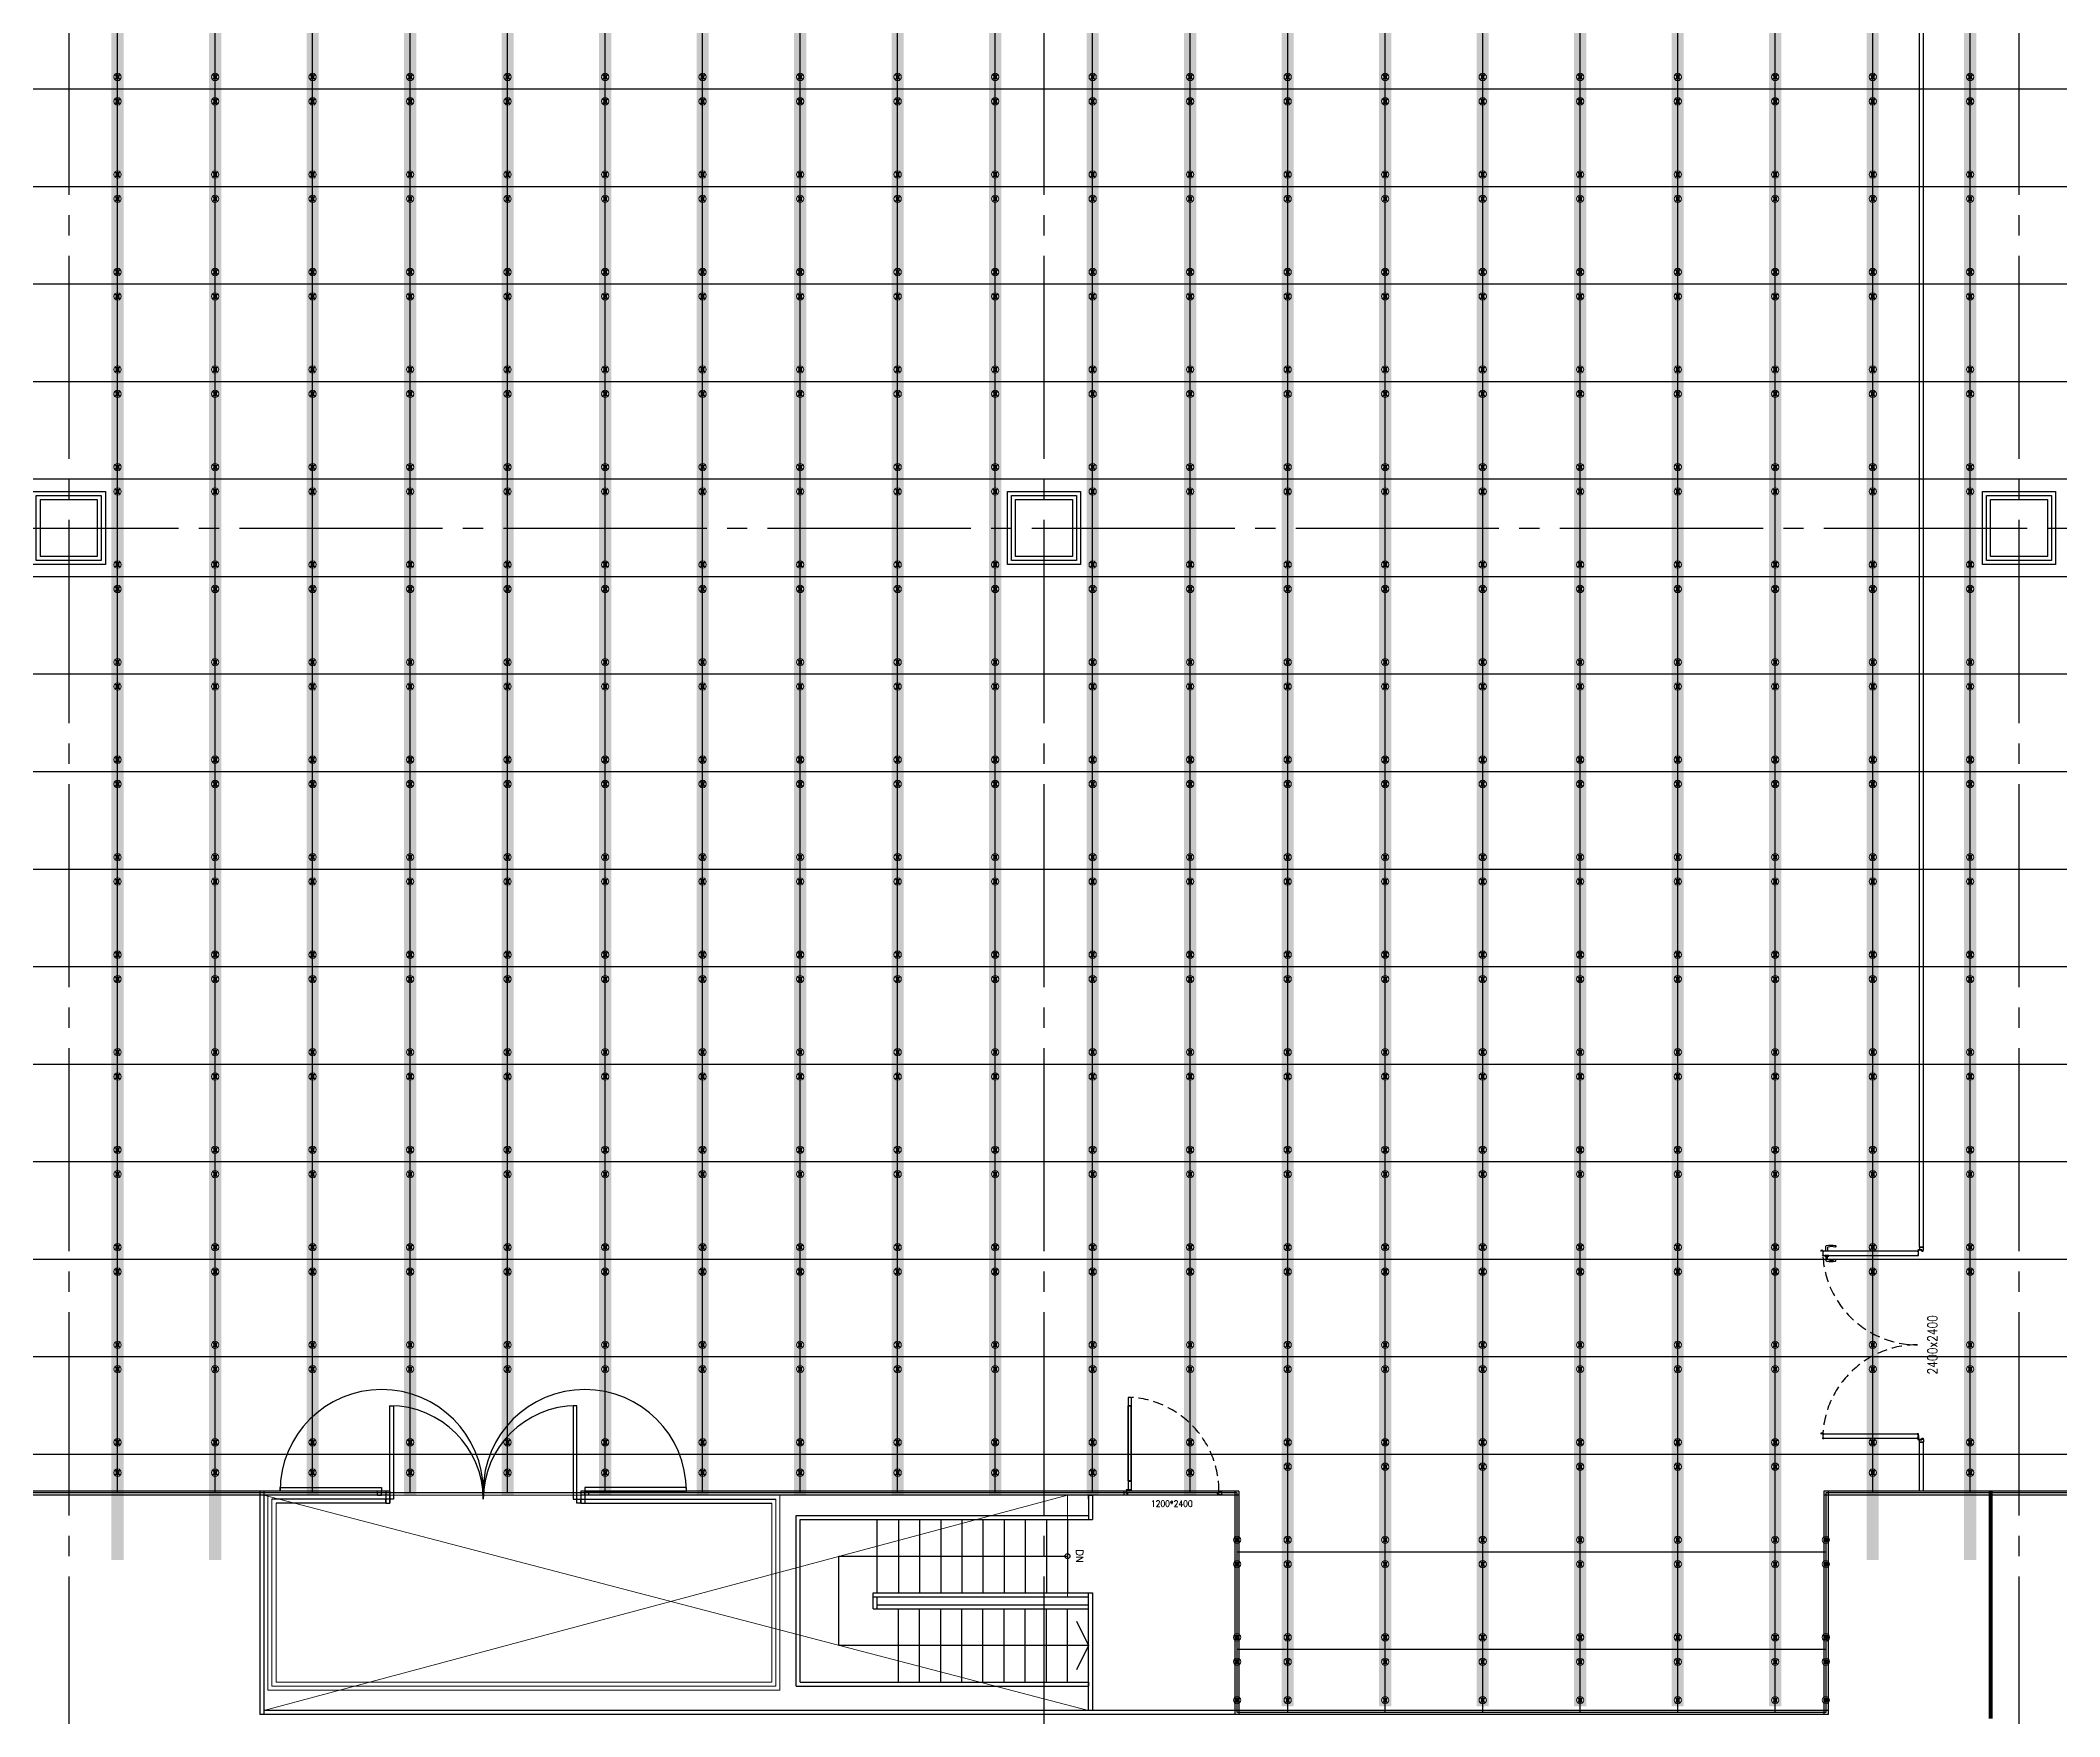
# Model space of a CAD drawing. Header units: millimetres. Extents: x -960 to 41501, y -1010 to 11880.
# Drawn here: x 12685 to 15170, y 37 to 2100 of the extents above; entities that cross this region are included whole.
import ezdxf
from ezdxf.enums import TextEntityAlignment as Align

# ---------------------------------------------------------------- set-up
doc = ezdxf.new("R2010")
doc.units = ezdxf.units.MM
doc.header["$LTSCALE"] = 100
for name, pattern in [('188K-SM-03-F10-ARCH-PA-Y2257103$0$AP5A-SM-03-F20-ARCH-PA-Y2230801+Y2230803$0$ALL-PA-TXT-Y2221201$0$DASHED', [19.05, 12.7, -6.35]), ('188K-SM-03-F10-ARCH-PA-Y2257103$0$DASHED', [19.05, 12.7, -6.35]), ('X-S-FAB-L10$0$COL-CEN-LIN', [3.25, 2.5, -0.25, 0.25, -0.25])]:
    doc.linetypes.add(name, pattern=pattern)
for name, color, linetype in [('0-XREF', 7, 'Continuous'), ('188K-SM-03-F10-ARCH-CEIL-Y2257103$0$K-CEIL-4.2', 6, 'Continuous'), ('188K-SM-03-F10-ARCH-CEIL-Y2257103$0$K-CEIL-4.2-AREA', 6, 'Continuous'), ('188K-SM-03-F10-ARCH-CEIL-Y2257103$0$K-鋼構', 111, 'Continuous'), ('188K-SM-03-F10-ARCH-PA-Y2257103$0$K-Divider-7.5', 53, 'Continuous'), ('188K-SM-03-F10-ARCH-PA-Y2257103$0$K-Door', 53, 'Continuous'), ('188K-SM-03-F10-ARCH-PA-Y2257103$0$K-P1S-4.2-單抗', 53, 'Continuous'), ('188K-SM-03-F10-ARCH-PA-Y2257103$0$K-P2D-4.2-雙抗', 53, 'Continuous'), ('X-S-FAB-L10$0$0-arr', 8, 'Continuous'), ('X-S-FAB-L10$0$0-DIM-TXT', 8, 'Continuous'), ('X-S-FAB-L10$0$12', 8, 'Continuous'), ('X-S-FAB-L10$0$BLOCK', 8, 'Continuous'), ('X-S-FAB-L10$0$CCL', 8, 'X-S-FAB-L10$0$COL-CEN-LIN'), ('X-S-FAB-L10$0$COL', 8, 'Continuous'), ('X-S-FAB-L10$0$COL-S', 8, 'Continuous'), ('X-S-FAB-L10$0$Door', 8, 'Continuous'), ('X-S-FAB-L10$0$DW_Frame', 8, 'Continuous'), ('X-S-FAB-L10$0$ELEV', 8, 'Continuous'), ('X-S-FAB-L10$0$HR', 8, 'Continuous'), ('X-S-FAB-L10$0$OPEN', 8, 'Continuous'), ('X-S-FAB-L10$0$ST', 8, 'Continuous'), ('X-S-FAB-L10$0$TXT', 8, 'Continuous')]:
    doc.layers.add(name, color=color, linetype=linetype)
doc.layers.add('188K-SM-03-F10-ARCH-CEIL-Y2257103$0$K-吊點-標準', color=6, linetype='Continuous', lineweight=9)
doc.styles.add('188K-SM-03-F10-ARCH-PA-Y2257103$0$14P7-XFDP10$0$AA-TXT', font='simplex.shx', dxfattribs={"width": 0.8, "bigfont": 'chineset.shx'})
doc.styles.add('188K-SM-03-F10-ARCH-PA-Y2257103$0$AP5A-SM-03-F20-ARCH-PA-Y2230801+Y2230803$0$ALL-PA-TXT-Y2221201$0$Standard', font='txt.shx', dxfattribs={"bigfont": 'chineset.shx'})
doc.styles.add('X-S-FAB-L10$0$CHINA', font='simplex.shx', dxfattribs={"width": 0.75, "bigfont": 'chineset.shx'})
doc.styles.add('X-S-FAB-L10$0$Standard', font='', dxfattribs={"width": 0.8})
doc.styles.add('X-S-FAB-L10$0$TG_NOTE_TEXT', font='simplex.shx', dxfattribs={"width": 0.75, "bigfont": 'chineset.shx'})
doc.styles.get('X-S-FAB-L10$0$Standard').set_extended_font_data('Microsoft JhengHei')

# ---------------------------------------------------------------- blocks, each defined once
blk = doc.blocks.new('X-S-FAB-L10$0$FAB2-L05')
at = {"layer": 'X-S-FAB-L10$0$CCL'}
for p, q in [((-13440, 11005), (-13440, 0)), ((-12240, 11005), (-12240, 0)), ((-11040, 11005), (-11040, 0)), ((-26880, 2220), (1210, 2220))]:
    blk.add_line(p, q, dxfattribs=at)
at = {"layer": 'X-S-FAB-L10$0$COL-S'}
for points in [[(-13475, 2255), (-13405, 2255), (-13405, 2185), (-13475, 2185)], [(-12275, 2255), (-12205, 2255), (-12205, 2185), (-12275, 2185)], [(-11075, 2255), (-11005, 2255), (-11005, 2185), (-11075, 2185)]]:
    blk.add_lwpolyline(points, close=True, dxfattribs=at)
blk = doc.blocks.new('*U223')
at = {"color": 0}
for p, q in [((-5, -5), (-5, 0)), ((235, -5), (235, 0))]:
    blk.add_line(p, q, dxfattribs=at)
for points in [[(0, 0), (0, 115), (4.375, 115), (4.375, 0)], [(230, 0), (230, 115), (225.625, 115), (225.625, 0)]]:
    blk.add_lwpolyline(points, close=True, dxfattribs=at)
for centre, start, end in [((0, 0), 0, 90), ((230, 0), 90, 180)]:
    blk.add_arc(centre, 115, start, end, dxfattribs=at)
at = {"layer": 'X-S-FAB-L10$0$DW_Frame'}
for points in [[(-5, -5), (0, -5), (0, 0), (-5, 0)], [(235, -5), (230, -5), (230, 0), (235, 0)]]:
    blk.add_lwpolyline(points, dxfattribs=at)
at = {"color": 0, "style": 'X-S-FAB-L10$0$TG_NOTE_TEXT', "width": 0.5, "flags": 1}
blk.add_attdef('WH', text='', height=20, dxfattribs=at).set_placement((235, 5), align=Align.BOTTOM_LEFT)
at = {"color": 0, "style": 'X-S-FAB-L10$0$Standard', "width": 0.5}
for tag, p in [('NO', (-5, 5)), ('TYPE', (24.375, 5))]:
    blk.add_attdef(tag, text='', height=10, dxfattribs=at).set_placement(p, align=Align.BOTTOM_RIGHT)
blk.add_attdef('DESC', text='', height=10, dxfattribs=at).set_placement((24.375, 10), align=Align.BOTTOM_LEFT)
blk = doc.blocks.new('X-S-FAB-L10')
for p, q in [((13100, 310, 0), (13100, 315, 0)), ((13360, 310, 0), (13360, 315, 0))]:
    blk.add_line(p, q)
at = {"elevation": 0}
for points in [[(13105, 315), (12980, 315), (12980, 319.4), (13105, 319.4)], [(13355, 315), (13480, 315), (13480, 319.4), (13355, 319.4)]]:
    blk.add_lwpolyline(points, close=True, dxfattribs=at)
for centre in [(13105, 315, 0), (13355, 315, 0)]:
    blk.add_arc(centre, 125, 0, 180)
at = {"layer": 'X-S-FAB-L10$0$0-arr'}
for p, q in [((13960, 155), (13975, 125)), ((13975, 125), (13960, 95))]:
    blk.add_line(p, q, dxfattribs=at)
blk.add_circle((13949, 235), 3, dxfattribs=at)
at = {"layer": 'X-S-FAB-L10$0$12'}
for p, q in [((13667.5, 125), (13667.5, 235)), ((13667.5, 235), (13949, 235)), ((13975, 125), (13667.5, 125))]:
    blk.add_line(p, q, dxfattribs=at)
at = {"layer": 'X-S-FAB-L10$0$COL'}
blk.add_line((13975, 125), (13667.5, 125), dxfattribs=at)
at = {"layer": 'X-S-FAB-L10$0$COL-S'}
for p, q in [((12685, 1535), (12755, 1535)), ((12685, 1465), (12685, 1535)), ((12755, 1535), (12755, 1465)), ((13885, 1535), (13955, 1535)), ((13885, 1465), (13885, 1535)), ((13955, 1535), (13955, 1465)), ((15085, 1535), (15155, 1535)), ((15085, 1465), (15085, 1535)), ((15155, 1535), (15155, 1465)), ((12755, 1465), (12685, 1465)), ((13955, 1465), (13885, 1465)), ((15155, 1465), (15085, 1465))]:
    blk.add_line(p, q, dxfattribs=at)
at = {"layer": 'X-S-FAB-L10$0$Door'}
blk.add_line((13110, 300), (13110, 305), dxfattribs=at)
at = {"layer": 'X-S-FAB-L10$0$DW_Frame', "elevation": 0}
for points in [[(13100, 310), (13105, 310), (13105, 315), (13100, 315)], [(13360, 310), (13355, 310), (13355, 315), (13360, 315)]]:
    blk.add_lwpolyline(points, dxfattribs=at)
at = {"layer": 'X-S-FAB-L10$0$ELEV', "lineweight": 0}
for p, q in [((12970, 75), (12970, 305)), ((12975, 300), (12975, 80)), ((13585, 80), (13585, 300)), ((13590, 305), (13590, 75)), ((13590, 75), (12970, 75)), ((12975, 80), (13585, 80))]:
    blk.add_line(p, q, dxfattribs=at)
at = {"layer": 'X-S-FAB-L10$0$ELEV'}
for p, q in [((13110, 305), (12970, 305)), ((13110, 300), (12975, 300)), ((13350, 305), (13590, 305)), ((13350, 300), (13350, 305)), ((13350, 300), (13585, 300))]:
    blk.add_line(p, q, dxfattribs=at)
at = {"layer": 'X-S-FAB-L10$0$ELEV', "lineweight": 0}
blk.add_lwpolyline([(13595, 310), (13595, 70), (12965, 70), (12965, 310)], close=True, dxfattribs=at)
at = {"layer": 'X-S-FAB-L10$0$HR'}
for p, q in [((13975, 310, 0), (13975, 280, 0)), ((13975, 305, 0), (13975, 310, 0)), ((13975, 310, 0), (13980, 310, 0)), ((13980, 310, 0), (13980, 280, 0)), ((13615, 285), (13975, 285, 0)), ((13615, 75), (13615, 285)), ((13620, 280), (13980, 280, 0)), ((13620, 80), (13620, 280)), ((13710, 190), (13975, 190, 0)), ((13710, 170), (13710, 190)), ((13710, 185), (13975, 185, 0)), ((13715, 170), (13715, 185)), ((13715, 175), (13975, 175)), ((13975, 185, 0), (13975, 190, 0)), ((13975, 45), (13975, 190)), ((13975, 190), (13980, 190)), ((13975, 170), (13975, 175)), ((13980, 190), (13980, 45)), ((13710, 170), (13975, 170)), ((13615, 75), (13975, 75)), ((13620, 80), (13975, 80)), ((13975, 80), (13975, 75)), ((13980, 45), (13975, 45))]:
    blk.add_line(p, q, dxfattribs=at)
at = {"layer": 'X-S-FAB-L10$0$OPEN', "lineweight": 0}
for p, q in [((12960, 310, 0), (13949, 310, 0)), ((12960, 45, 0), (12960, 310, 0)), ((13949, 310, 0), (12960, 45, 0)), ((12960, 310, 0), (13975, 45, 0)), ((13949, 310, 0), (13949, 185, 0)), ((13949, 185, 0), (13975, 185, 0)), ((13975, 185, 0), (13975, 45, 0)), ((13975, 45, 0), (12960, 45, 0))]:
    blk.add_line(p, q, dxfattribs=at)
at = {"layer": 'X-S-FAB-L10$0$OPEN'}
blk.add_line((13975, 45, 0), (13975, 185, 0), dxfattribs=at)
at = {"layer": 'X-S-FAB-L10$0$ST'}
for p, q in [((13715, 190), (13715, 280)), ((13741, 280), (13741, 190)), ((13767, 280), (13767, 190)), ((13793, 280), (13793, 190)), ((13819, 280), (13819, 190)), ((13845, 280), (13845, 190)), ((13871, 280), (13871, 190)), ((13897, 280), (13897, 190)), ((13923, 280), (13923, 190)), ((13949, 280), (13949, 190)), ((13741, 80), (13741, 170)), ((13767, 80), (13767, 170)), ((13793, 80), (13793, 170)), ((13819, 80), (13819, 170)), ((13845, 80), (13845, 170)), ((13871, 80), (13871, 170)), ((13897, 80), (13897, 170)), ((13923, 80), (13923, 170)), ((13949, 80), (13949, 170)), ((13975, 80), (13975, 170))]:
    blk.add_line(p, q, dxfattribs=at)
at = {"layer": 'X-S-FAB-L10$0$BLOCK'}
blk.add_blockref('X-S-FAB-L10$0$FAB2-L05', (26160, -720), dxfattribs=at)
at = {"layer": 'X-S-FAB-L10$0$Door'}
blk.add_blockref('*U223', (13115, 305), dxfattribs=at)
at = {"style": 'X-S-FAB-L10$0$TG_NOTE_TEXT', "width": 0.5, "flags": 1}
for p in [(7463.3, 9020), (18268.3, 8649), (11197.8, 4800.2), (16485.8, 4800.2), (25420.3, 2635), (13360, 320, 0), (7463.3, -33.3)]:
    blk.add_attdef('WH', text='', height=20, dxfattribs=at).set_placement(p, align=Align.BOTTOM_LEFT)
at = {"width": 0.5}
for style, p in [('X-S-FAB-L10$0$TG_NOTE_TEXT', (7585, 9020)), ('X-S-FAB-L10$0$TG_NOTE_TEXT', (18390, 8649)), ('X-S-FAB-L10$0$TG_NOTE_TEXT', (11117.5, 4813.5)), ('X-S-FAB-L10$0$TG_NOTE_TEXT', (16607.5, 4813.5)), ('X-S-FAB-L10$0$TG_NOTE_TEXT', (25350, 2635)), ('X-S-FAB-L10$0$Standard', (13129.4, 325, 0)), ('X-S-FAB-L10$0$TG_NOTE_TEXT', (7585, -20))]:
    blk.add_attdef('DESC', text='', height=10, dxfattribs=dict(at, style=style)).set_placement(p, align=Align.BOTTOM_LEFT)
for tag, style, p in [('TYPE', 'X-S-FAB-L10$0$TG_NOTE_TEXT', (7619.3, 9020)), ('NO', 'X-S-FAB-L10$0$TG_NOTE_TEXT', (7650.1, 9020)), ('TYPE', 'X-S-FAB-L10$0$TG_NOTE_TEXT', (18424.2, 8649)), ('NO', 'X-S-FAB-L10$0$TG_NOTE_TEXT', (18455, 8649)), ('NO', 'X-S-FAB-L10$0$TG_NOTE_TEXT', (11088.6, 4813.5)), ('TYPE', 'X-S-FAB-L10$0$TG_NOTE_TEXT', (11151.8, 4813.5)), ('TYPE', 'X-S-FAB-L10$0$TG_NOTE_TEXT', (16641.8, 4813.5)), ('NO', 'X-S-FAB-L10$0$TG_NOTE_TEXT', (16672.6, 4813.5)), ('NO', 'X-S-FAB-L10$0$TG_NOTE_TEXT', (25313, 2635)), ('TYPE', 'X-S-FAB-L10$0$TG_NOTE_TEXT', (25350, 2635)), ('NO', 'X-S-FAB-L10$0$Standard', (13100, 320, 0)), ('TYPE', 'X-S-FAB-L10$0$Standard', (13129.4, 320, 0)), ('TYPE', 'X-S-FAB-L10$0$TG_NOTE_TEXT', (7619.3, -20)), ('NO', 'X-S-FAB-L10$0$TG_NOTE_TEXT', (7650.1, -20))]:
    blk.add_attdef(tag, text='', height=10, dxfattribs=dict(at, style=style)).set_placement(p, align=Align.BOTTOM_RIGHT)
at = {"style": 'X-S-FAB-L10$0$TG_NOTE_TEXT', "width": 0.5, "flags": 1}
for rotation, p in [(180, (43, 7480)), (180, (943, 7480)), (90, (24310, 3717.8)), (270, (17080, 1711.7))]:
    blk.add_attdef('WH', text='', height=20, rotation=rotation, dxfattribs=at).set_placement(p, align=Align.BOTTOM_LEFT)
at = {"width": 0.5}
for rotation, style, p in [(180, 'X-S-FAB-L10$0$Standard', (317.6, 7480)), (180, 'X-S-FAB-L10$0$Standard', (1217.6, 7480)), (90, 'X-S-FAB-L10$0$TG_NOTE_TEXT', (24310, 3647.5)), (270, 'X-S-FAB-L10$0$TG_NOTE_TEXT', (17080, 1605))]:
    blk.add_attdef('DESC', text='', height=10, rotation=rotation, dxfattribs=dict(at, style=style)).set_placement(p, align=Align.BOTTOM_LEFT)
for tag, rotation, style, p in [('TYPE', 180, 'X-S-FAB-L10$0$Standard', (317.6, 7480)), ('NO', 180, 'X-S-FAB-L10$0$Standard', (347, 7480)), ('TYPE', 180, 'X-S-FAB-L10$0$Standard', (1217.6, 7480)), ('NO', 180, 'X-S-FAB-L10$0$Standard', (1247, 7480)), ('TYPE', 90, 'X-S-FAB-L10$0$TG_NOTE_TEXT', (24310, 3647.5)), ('NO', 90, 'X-S-FAB-L10$0$TG_NOTE_TEXT', (24310, 3610.5)), ('TYPE', 270, 'X-S-FAB-L10$0$TG_NOTE_TEXT', (17080, 1605)), ('NO', 270, 'X-S-FAB-L10$0$TG_NOTE_TEXT', (17080, 1573))]:
    blk.add_attdef(tag, text='', height=10, rotation=rotation, dxfattribs=dict(at, style=style)).set_placement(p, align=Align.BOTTOM_RIGHT)
at = {"layer": 'X-S-FAB-L10$0$0-DIM-TXT', "style": 'X-S-FAB-L10$0$CHINA', "width": 0.75}
for p in [(667.4, 7855.1, -2689.4), (22627.4, 6728.8), (25644.7, 6728.8), (24778.8, 5569.1), (1118.3, 4980), (417.8, 4594.6), (23874.8, 4355), (22927.4, 4330.1), (23749.9, 3901.4), (417.8, 3765.2), (1118.3, 3730), (417.8, 3115.8), (536.9, 2227.8), (16909, 1782.7), (888.4, 880.5), (16977.4, 750), (18878.8, 750), (25641.2, 553.2), (21364, 526.9)]:
    blk.add_attdef('HIG', text='', height=80, dxfattribs=at).set_placement(p, align=Align.MIDDLE_LEFT)
at = {"layer": 'X-S-FAB-L10$0$TXT', "style": 'X-S-FAB-L10$0$CHINA'}
blk.add_text('DN', height=9, rotation=270, dxfattribs=at).set_placement((13964, 235, 0), align=Align.MIDDLE_CENTER)
blk = doc.blocks.new('188K-SM-03-F10-ARCH-CEIL-Y2257103$0$A$C2CA95053')
h = blk.add_hatch(color=256)
edge = h.paths.add_edge_path()
edge.add_arc((0, 0), 0.5, 0, 360)
for p, q in [((3.2, 3.2), (-3.2, -3.2)), ((3.2, -3.2), (-3.2, 3.2))]:
    blk.add_line(p, q)
blk.add_lwpolyline([(-1.6, 2.5), (-1.6, -2.5), (1.6, -2.5), (1.6, 2.5)], close=True)
for radius in [4.5, 0.5]:
    blk.add_circle((0, 0), radius)
blk = doc.blocks.new('188K-SM-03-F10-ARCH-CEIL-Y2257103$0$天花板吊點-附調整片 - 3_8_螺桿吊架 100 mm 高調整片-V1-1FL')
blk.add_blockref('188K-SM-03-F10-ARCH-CEIL-Y2257103$0$A$C2CA95053', (0, 0))
blk = doc.blocks.new('188K-SM-03-F10-ARCH-CEIL-Y2257103')
at = {"layer": '188K-SM-03-F10-ARCH-CEIL-Y2257103$0$K-CEIL-4.2'}
for p, q in [((12780, 312.7), (12780, 8632.2)), ((12900, 312.7), (12900, 8632.2)), ((13020, 312.7), (13020, 8632.2)), ((13140, 312.7), (13140, 8632.2)), ((13260, 312.7), (13260, 8632.2)), ((13380, 312.7), (13380, 8632.2)), ((13500, 312.7), (13500, 8632.2)), ((13620, 312.7), (13620, 8632.2)), ((13740, 312.7), (13740, 8632.2)), ((13860, 312.7), (13860, 8632.2)), ((13980, 312.7), (13980, 8632.2)), ((14100, 312.7), (14100, 8632.2)), ((14220, 42.7), (14220, 8632.2)), ((14340, 42.7), (14340, 8632.2)), ((14460, 42.7), (14460, 8632.2)), ((14580, 42.7), (14580, 8632.2)), ((14700, 42.7), (14700, 8632.2)), ((14820, 42.7), (14820, 8632.2)), ((14940, 312.7), (14940, 8632.2)), ((15060, 312.7), (15060, 8632.2)), ((16747.2, 2040), (1847.7, 2040)), ((16747.2, 1920), (1847.7, 1920)), ((16747.2, 1800), (1847.7, 1800)), ((16747.2, 1680), (1847.7, 1680)), ((16747.2, 1560), (1847.7, 1560)), ((16747.2, 1440), (1847.7, 1440)), ((16747.2, 1320), (1847.7, 1320)), ((16747.2, 1200), (1847.7, 1200)), ((16747.2, 1080), (1847.7, 1080)), ((16747.2, 960), (1847.7, 960)), ((16747.2, 840), (1847.7, 840)), ((16747.2, 720), (1847.7, 720)), ((16747.2, 600), (1847.7, 600)), ((16747.2, 480), (1847.7, 480)), ((16747.2, 360), (1847.7, 360)), ((14882.2, 240), (14157.7, 240)), ((14882.2, 120), (14157.7, 120))]:
    blk.add_line(p, q, dxfattribs=at)
at = {"layer": '188K-SM-03-F10-ARCH-CEIL-Y2257103$0$K-CEIL-4.2-AREA', "elevation": 0}
blk.add_lwpolyline([(16747.2, 312.7), (14882.2, 312.7), (14882.2, 42.7), (14157.7, 42.7), (14157.7, 312.7), (1847.7, 312.7), (1847.7, 8305.8), (1767.7, 8305.8), (1767.7, 8632.2), (17592.2, 8632.2)], dxfattribs=at)
at = {"layer": '188K-SM-03-F10-ARCH-CEIL-Y2257103$0$K-CEIL-4.2-AREA'}
for points in [[(12685, 1535), (12755, 1535), (12755, 1465), (12685, 1465)], [(13885, 1535), (13955, 1535), (13955, 1465), (13885, 1465)], [(15085, 1535), (15155, 1535), (15155, 1465), (15085, 1465)]]:
    blk.add_lwpolyline(points, close=True, dxfattribs=at)
at = {"layer": '188K-SM-03-F10-ARCH-CEIL-Y2257103$0$K-鋼構', "const_width": 15, "elevation": 0}
for points in [[(12780, 8769.9), (12780, 230)], [(12900, 8769.9), (12900, 230)], [(13020, 8769.9), (13020, 310)], [(13140, 8769.9), (13140, 310)], [(13260, 8769.9), (13260, 310)], [(13380, 8769.9), (13380, 310)], [(13500, 8769.9), (13500, 310)], [(13620, 8769.9), (13620, 310)], [(13740, 8769.9), (13740, 310)], [(13860, 8769.9), (13860, 310)], [(13980, 8769.9), (13980, 310)], [(14100, 8769.9), (14100, 310)], [(14220, 8769.9), (14220, 50)], [(14340, 8769.9), (14340, 50)], [(14460, 8769.9), (14460, 50)], [(14580, 8769.9), (14580, 50)], [(14700, 8769.9), (14700, 50)], [(14820, 8769.9), (14820, 50)], [(14940, 8769.9), (14940, 230)], [(15060, 8769.9), (15060, 230)]]:
    blk.add_lwpolyline(points, dxfattribs=at)
at = {"layer": '188K-SM-03-F10-ARCH-CEIL-Y2257103$0$K-吊點-標準', "color": 170, "lineweight": 18, "rotation": 179.9999999999997}
for p in [(12780, 2055), (12900, 2055), (13020, 2055), (13140, 2055), (13260, 2055), (13380, 2055), (13500, 2055), (13620, 2055), (13740, 2055), (13860, 2055), (13980, 2055), (14100, 2055), (14220, 2055), (14340, 2055), (14460, 2055), (14580, 2055), (14700, 2055), (14820, 2055), (14940, 2055), (15060, 2055), (12780, 2025), (12900, 2025), (13020, 2025), (13140, 2025), (13260, 2025), (13380, 2025), (13500, 2025), (13620, 2025), (13740, 2025), (13860, 2025), (13980, 2025), (14100, 2025), (14220, 2025), (14340, 2025), (14460, 2025), (14580, 2025), (14700, 2025), (14820, 2025), (14940, 2025), (15060, 2025), (12780, 1935), (12900, 1935), (13020, 1935), (13140, 1935), (13260, 1935), (13380, 1935), (13500, 1935), (13620, 1935), (13740, 1935), (13860, 1935), (13980, 1935), (14100, 1935), (14220, 1935), (14340, 1935), (14460, 1935), (14580, 1935), (14700, 1935), (14820, 1935), (14940, 1935), (15060, 1935), (12780, 1905), (12900, 1905), (13020, 1905), (13140, 1905), (13260, 1905), (13380, 1905), (13500, 1905), (13620, 1905), (13740, 1905), (13860, 1905), (13980, 1905), (14100, 1905), (14220, 1905), (14340, 1905), (14460, 1905), (14580, 1905), (14700, 1905), (14820, 1905), (14940, 1905), (15060, 1905), (12780, 1815), (12900, 1815), (13020, 1815), (13140, 1815), (13260, 1815), (13380, 1815), (13500, 1815), (13620, 1815), (13740, 1815), (13860, 1815), (13980, 1815), (14100, 1815), (14220, 1815), (14340, 1815), (14460, 1815), (14580, 1815), (14700, 1815), (14820, 1815), (14940, 1815), (15060, 1815), (12780, 1785), (12900, 1785), (13020, 1785), (13140, 1785), (13260, 1785), (13380, 1785), (13500, 1785), (13620, 1785), (13740, 1785), (13860, 1785), (13980, 1785), (14100, 1785), (14220, 1785), (14340, 1785), (14460, 1785), (14580, 1785), (14700, 1785), (14820, 1785), (14940, 1785), (15060, 1785), (12780, 1695), (12900, 1695), (13020, 1695), (13140, 1695), (13260, 1695), (13380, 1695), (13500, 1695), (13620, 1695), (13740, 1695), (13860, 1695), (13980, 1695), (14100, 1695), (14220, 1695), (14340, 1695), (14460, 1695), (14580, 1695), (14700, 1695), (14820, 1695), (14940, 1695), (15060, 1695), (12780, 1665), (12900, 1665), (13020, 1665), (13140, 1665), (13260, 1665), (13380, 1665), (13500, 1665), (13620, 1665), (13740, 1665), (13860, 1665), (13980, 1665), (14100, 1665), (14220, 1665), (14340, 1665), (14460, 1665), (14580, 1665), (14700, 1665), (14820, 1665), (14940, 1665), (15060, 1665), (12780, 1575), (12900, 1575), (13020, 1575), (13140, 1575), (13260, 1575), (13380, 1575), (13500, 1575), (13620, 1575), (13740, 1575), (13860, 1575), (13980, 1575), (14100, 1575), (14220, 1575), (14340, 1575), (14460, 1575), (14580, 1575), (14700, 1575), (14820, 1575), (14940, 1575), (15060, 1575), (12780, 1545), (12900, 1545), (13020, 1545), (13140, 1545), (13260, 1545), (13380, 1545), (13500, 1545), (13620, 1545), (13740, 1545), (13860, 1545), (13980, 1545), (14100, 1545), (14220, 1545), (14340, 1545), (14460, 1545), (14580, 1545), (14700, 1545), (14820, 1545), (14940, 1545), (15060, 1545), (12780, 1455), (12900, 1455), (13020, 1455), (13140, 1455), (13260, 1455), (13380, 1455), (13500, 1455), (13620, 1455), (13740, 1455), (13860, 1455), (13980, 1455), (14100, 1455), (14220, 1455), (14340, 1455), (14460, 1455), (14580, 1455), (14700, 1455), (14820, 1455), (14940, 1455), (15060, 1455), (12780, 1425), (12900, 1425), (13020, 1425), (13140, 1425), (13260, 1425), (13380, 1425), (13500, 1425), (13620, 1425), (13740, 1425), (13860, 1425), (13980, 1425), (14100, 1425), (14220, 1425), (14340, 1425), (14460, 1425), (14580, 1425), (14700, 1425), (14820, 1425), (14940, 1425), (15060, 1425), (12780, 1335), (12900, 1335), (13020, 1335), (13140, 1335), (13260, 1335), (13380, 1335), (13500, 1335), (13620, 1335), (13740, 1335), (13860, 1335), (13980, 1335), (14100, 1335), (14220, 1335), (14340, 1335), (14460, 1335), (14580, 1335), (14700, 1335), (14820, 1335), (14940, 1335), (15060, 1335), (12780, 1305), (12900, 1305), (13020, 1305), (13140, 1305), (13260, 1305), (13380, 1305), (13500, 1305), (13620, 1305), (13740, 1305), (13860, 1305), (13980, 1305), (14100, 1305), (14220, 1305), (14340, 1305), (14460, 1305), (14580, 1305), (14700, 1305), (14820, 1305), (14940, 1305), (15060, 1305), (12780, 1215), (12900, 1215), (13020, 1215), (13140, 1215), (13260, 1215), (13380, 1215), (13500, 1215), (13620, 1215), (13740, 1215), (13860, 1215), (13980, 1215), (14100, 1215), (14220, 1215), (14340, 1215), (14460, 1215), (14580, 1215), (14700, 1215), (14820, 1215), (14940, 1215), (15060, 1215), (12780, 1185), (12900, 1185), (13020, 1185), (13140, 1185), (13260, 1185), (13380, 1185), (13500, 1185), (13620, 1185), (13740, 1185), (13860, 1185), (13980, 1185), (14100, 1185), (14220, 1185), (14340, 1185), (14460, 1185), (14580, 1185), (14700, 1185), (14820, 1185), (14940, 1185), (15060, 1185), (12780, 1095), (12900, 1095), (13020, 1095), (13140, 1095), (13260, 1095), (13380, 1095), (13500, 1095), (13620, 1095), (13740, 1095), (13860, 1095), (13980, 1095), (14100, 1095), (14220, 1095), (14340, 1095), (14460, 1095), (14580, 1095), (14700, 1095), (14820, 1095), (14940, 1095), (15060, 1095), (12780, 1065), (12900, 1065), (13020, 1065), (13140, 1065), (13260, 1065), (13380, 1065), (13500, 1065), (13620, 1065), (13740, 1065), (13860, 1065), (13980, 1065), (14100, 1065), (14220, 1065), (14340, 1065), (14460, 1065), (14580, 1065), (14700, 1065), (14820, 1065), (14940, 1065), (15060, 1065), (12780, 975), (12900, 975), (13020, 975), (13140, 975), (13260, 975), (13380, 975), (13500, 975), (13620, 975), (13740, 975), (13860, 975), (13980, 975), (14100, 975), (14220, 975), (14340, 975), (14460, 975), (14580, 975), (14700, 975), (14820, 975), (14940, 975), (15060, 975), (12780, 945), (12900, 945), (13020, 945), (13140, 945), (13260, 945), (13380, 945), (13500, 945), (13620, 945), (13740, 945), (13860, 945), (13980, 945), (14100, 945), (14220, 945), (14340, 945), (14460, 945), (14580, 945), (14700, 945), (14820, 945), (14940, 945), (15060, 945), (12780, 855), (12900, 855), (13020, 855), (13140, 855), (13260, 855), (13380, 855), (13500, 855), (13620, 855), (13740, 855), (13860, 855), (13980, 855), (14100, 855), (14220, 855), (14340, 855), (14460, 855), (14580, 855), (14700, 855), (14820, 855), (14940, 855), (15060, 855), (12780, 825), (12900, 825), (13020, 825), (13140, 825), (13260, 825), (13380, 825), (13500, 825), (13620, 825), (13740, 825), (13860, 825), (13980, 825), (14100, 825), (14220, 825), (14340, 825), (14460, 825), (14580, 825), (14700, 825), (14820, 825), (14940, 825), (15060, 825), (12780, 735), (12900, 735), (13020, 735), (13140, 735), (13260, 735), (13380, 735), (13500, 735), (13620, 735), (13740, 735), (13860, 735), (13980, 735), (14100, 735), (14220, 735), (14340, 735), (14460, 735), (14580, 735), (14700, 735), (14820, 735), (14940, 735), (15060, 735), (12780, 705), (12900, 705), (13020, 705), (13140, 705), (13260, 705), (13380, 705), (13500, 705), (13620, 705), (13740, 705), (13860, 705), (13980, 705), (14100, 705), (14220, 705), (14340, 705), (14460, 705), (14580, 705), (14700, 705), (14820, 705), (14940, 705), (15060, 705), (12780, 615), (12900, 615), (13020, 615), (13140, 615), (13260, 615), (13380, 615), (13500, 615), (13620, 615), (13740, 615), (13860, 615), (13980, 615), (14100, 615), (14220, 615), (14340, 615), (14460, 615), (14580, 615), (14700, 615), (14820, 615), (14940, 615), (15060, 615), (12780, 585), (12900, 585), (13020, 585), (13140, 585), (13260, 585), (13380, 585), (13500, 585), (13620, 585), (13740, 585), (13860, 585), (13980, 585), (14100, 585), (14220, 585), (14340, 585), (14460, 585), (14580, 585), (14700, 585), (14820, 585), (14940, 585), (15060, 585), (12780, 495), (12900, 495), (13020, 495), (13140, 495), (13260, 495), (13380, 495), (13500, 495), (13620, 495), (13740, 495), (13860, 495), (13980, 495), (14100, 495), (14220, 495), (14340, 495), (14460, 495), (14580, 495), (14700, 495), (14820, 495), (14940, 495), (15060, 495), (12780, 465), (12900, 465), (13020, 465), (13140, 465), (13260, 465), (13380, 465), (13500, 465), (13620, 465), (13740, 465), (13860, 465), (13980, 465), (14100, 465), (14220, 465), (14340, 465), (14460, 465), (14580, 465), (14700, 465), (14820, 465), (14940, 465), (15060, 465), (12780, 375), (12900, 375), (13020, 375), (13140, 375), (13260, 375), (13380, 375), (13500, 375), (13620, 375), (13740, 375), (13860, 375), (13980, 375), (14100, 375), (14220, 375), (14340, 375), (14460, 375), (14580, 375), (14700, 375), (14820, 375), (14940, 375), (15060, 375), (14220, 345), (14340, 345), (14460, 345), (14580, 345), (14700, 345), (14820, 345), (12780, 337.7, 0), (12900, 337.7, 0), (13020, 337.7, 0), (13140, 337.7, 0), (13260, 337.7, 0), (13380, 337.7, 0), (13500, 337.7, 0), (13620, 337.7, 0), (13740, 337.7, 0), (13860, 337.7, 0), (13980, 337.7, 0), (14100, 337.7, 0), (14940, 337.7, 0), (15060, 337.7, 0), (14157.7, 255), (14220, 255), (14340, 255), (14460, 255), (14580, 255), (14700, 255), (14820, 255), (14882.2, 255, 0), (14157.7, 225), (14220, 225), (14340, 225), (14460, 225), (14580, 225), (14700, 225), (14820, 225), (14882.2, 225, 0), (14157.7, 135), (14220, 135), (14340, 135), (14460, 135), (14580, 135), (14700, 135), (14820, 135), (14882.2, 135, 0), (14157.7, 105), (14220, 105), (14340, 105), (14460, 105), (14580, 105), (14700, 105), (14820, 105), (14882.2, 105, 0), (14157.7, 57.8, 0), (14220, 57.8, 0), (14340, 57.8, 0), (14460, 57.8, 0), (14580, 57.8, 0), (14700, 57.8, 0), (14820, 57.8, 0), (14882.2, 57.8, 0)]:
    blk.add_blockref('188K-SM-03-F10-ARCH-CEIL-Y2257103$0$天花板吊點-附調整片 - 3_8_螺桿吊架 100 mm 高調整片-V1-1FL', p, dxfattribs=at)
blk = doc.blocks.new('188K-SM-03-F10-ARCH-PA-Y2257103$0$雙開門-2400×2400')
for p, q in [((225.2, 117.7), (223.8, 117.6)), ((229.2, 117.7), (225.2, 117.7)), ((225.2, 115.5), (229.2, 115.5)), ((229.2, 119), (229.2, 114.1)), ((230, 119), (229.2, 119)), ((229.2, 114.1), (230, 114.1)), ((230, 114.1), (230, 119)), ((0, 2.5), (0, -2.5)), ((0, -1.9), (0, 1.9)), ((0.6, 2.5), (3, 2.5)), ((3, 2.5), (3, 0.2)), ((3, 0.2), (3, 0.2)), ((239.4, 2.5), (237, 2.5)), ((237, 2.5), (237, -0.2)), ((237, -0.2), (237, 0)), ((240, 2.5), (240, -2.5)), ((240, -1.9), (240, 1.9)), ((3, -2.5), (0.6, -2.5)), ((4.7, -1.9), (3, -2.5)), ((3.7, -0.6), (3.9, -0.6)), ((3.9, -0.6), (4, -0.6)), ((4.1, -0.7), (4, -0.7)), ((4, -0.7), (4, -1.5)), ((4, -1.5), (4.6, -1.5)), ((4.5, -0.2), (4.1, -0.2)), ((4.1, -0.7), (4.1, -0.7)), ((4.6, -0.7), (4.5, -0.7)), ((4.5, -0.7), (4.5, -0.7)), ((4.6, -0.6), (4.7, -0.6)), ((4.6, -1.5), (4.6, -0.7)), ((4.7, -0.6), (4.8, -0.6)), ((5, -0.8), (5, -1.5)), ((235, -0.8), (235, -1.5)), ((235.3, -0.6), (235.2, -0.6)), ((235.4, -0.6), (235.3, -0.6)), ((235.3, -1.9), (237, -2.5)), ((235.4, -1.5), (235.4, -0.7)), ((235.4, -0.7), (235.5, -0.7)), ((236, -1.5), (235.4, -1.5)), ((235.5, -0.2), (235.9, -0.2)), ((235.5, -0.7), (235.5, -0.7)), ((235.9, -0.7), (235.9, -0.7)), ((235.9, -0.7), (236, -0.7)), ((236.1, -0.6), (236, -0.6)), ((236, -0.7), (236, -1.5)), ((236.3, -0.6), (236.1, -0.6)), ((237, -2.5), (239.4, -2.5))]:
    blk.add_line(p, q)
for points in [[(10.9, 121.6), (10.9, 123.4), (10.9, 121.6), (4.3, 121.6), (4.3, 121.5), (4.7, 121.5), (4.7, 120.4, 0.414214), (4.8, 120.3), (5, 120.3), (5, 120.4), (4.9, 120.4), (4.9, 121.4), (5, 121.4), (5, 4.1), (4.9, 4.1), (4.9, 5.1), (5, 5.1), (5, 5.2), (4.8, 5.2, 0.414214), (4.7, 5.1), (4.7, 4, 0.414214), (4.8, 3.8), (10.2, 3.8, 0.414214), (10.3, 4), (10.3, 5.1, 0.414214), (10.2, 5.2), (10, 5.2), (10, 5.1), (10.1, 5.1), (10.1, 4.1), (10, 4.1), (10, 121.4), (10.1, 121.4), (10.1, 120.4), (10, 120.4), (10, 120.3), (10.2, 120.3, 0.414214), (10.3, 120.4), (10.3, 121.4), (11.1, 121.4, 0.414214), (11.1, 121.4), (11.1, 123.6, 0.414214), (11.1, 123.7), (10.3, 123.7), (10.3, 123.4), (10.9, 123.4)], [(235.9, 121.6), (235.9, 123.4), (235.9, 121.6), (229.3, 121.6), (229.3, 121.5), (229.7, 121.5), (229.7, 120.4, 0.414214), (229.8, 120.3), (230, 120.3), (230, 120.4), (229.9, 120.4), (229.9, 121.4), (230, 121.4), (230, 4.1), (229.9, 4.1), (229.9, 5.1), (230, 5.1), (230, 5.2), (229.8, 5.2, 0.414214), (229.7, 5.1), (229.7, 4, 0.414214), (229.8, 3.8), (235.2, 3.8, 0.414214), (235.3, 4), (235.3, 5.1, 0.414214), (235.2, 5.2), (235, 5.2), (235, 5.1), (235.1, 5.1), (235.1, 4.1), (235, 4.1), (235, 121.4), (235.1, 121.4), (235.1, 120.4), (235, 120.4), (235, 120.3), (235.2, 120.3, 0.414214), (235.3, 120.4), (235.3, 121.4), (236.1, 121.4, 0.414214), (236.1, 121.4), (236.1, 123.6, 0.414214), (236.1, 123.7), (235.3, 123.7), (235.3, 123.4), (235.9, 123.4)], [(235.8, 117.7), (239.8, 117.7), (241.2, 117.6, -0.327495), (242, 116.9, -0.089847), (242.2, 106.2, -1.144881), (240.3, 106.6, 0.137079), (240.3, 114.9, 0.349357), (239.8, 115.5), (235.8, 115.5)]]:
    blk.add_lwpolyline(points, format="xyb")
blk.add_lwpolyline([(235, 114.1), (235, 119), (235.8, 119), (235.8, 114.1)], close=True)
at = {"ltscale": 500}
for points in [[(3.3, 0.3), (3.3, 3.1), (3, 3.1), (3, 0.3)], [(8.5, 3.8), (4, 3.8), (4, 4.1), (8.5, 4.1)], [(231.5, 3.8), (236, 3.8), (236, 4.1), (231.5, 4.1)], [(236.7, -0.1), (236.7, 3.1), (237, 3.1), (237, -0.1)]]:
    blk.add_lwpolyline(points, close=True, dxfattribs=at)
at = {"linetype": '188K-SM-03-F10-ARCH-PA-Y2257103$0$DASHED', "ltscale": 0.01}
for centre, start, end in [((3.5, 5.1), 0, 85.9993), ((236.5, 5.1), 94.0007, 180)]:
    blk.add_arc(centre, 116.5, start, end, dxfattribs=at)
for centre, radius, start, end in [((0.6, 1.9), 0.598, 90, 180), ((3.9, 0.2), 0.855, 178.2453, 256.7344), ((236.3, 0), 0.659, 270, 360), ((239.4, 1.9), 0.598, 0, 90), ((0.6, -1.9), 0.598, 180, 270), ((4.3, -0.6), 0.427, 111.7868, 180), ((4, -0.7), 0.11, 360, 90), ((4.3, -0.6), 0.427, 0, 68.2132), ((4.6, -0.7), 0.11, 90, 180), ((4.5, -1.5), 0.5, 288.9704, 0), ((4.8, -0.8), 0.2, 0, 90), ((235.2, -0.8), 0.2, 90, 180), ((235.5, -1.5), 0.5, 180, 251.0296), ((235.7, -0.6), 0.427, 111.7868, 180), ((235.4, -0.7), 0.11, 360, 90), ((235.7, -0.6), 0.427, 0, 68.2132), ((236, -0.7), 0.11, 90, 180), ((239.4, -1.9), 0.598, 270, 360)]:
    blk.add_arc(centre, radius, start, end)
for centre, major_axis, start_param, end_param in [((252.5, 110.9), (-21.3, 21.3), 0.585307, 0.943734), ((223.8, 106.3), (-0.707, 0.707), 0.872811, 4.284184), ((223.9, 116.7), (0.624, 0.624), 0.866962, 2.13291), ((239.6, 110.8), (-10.9, 10.9), 0.51383, 1.058752), ((225.3, 114.9), (-0.417, 0.417), -0.669314, 0.675093)]:
    blk.add_ellipse(centre, major_axis=major_axis, ratio=1, start_param=start_param, end_param=end_param)
at = {"ltscale": 500, "extrusion": (0, 0, -1)}
blk.add_ellipse((3.5, 3.6), major_axis=(0.495, 0.495), ratio=1, start_param=3.926991, end_param=10.210176, dxfattribs=at)
at = {"ltscale": 500}
blk.add_ellipse((236.5, 3.6), major_axis=(-0.495, 0.495), ratio=1, start_param=3.926991, end_param=10.210176, dxfattribs=at)
at = {"color": 8, "style": '188K-SM-03-F10-ARCH-PA-Y2257103$0$14P7-XFDP10$0$AA-TXT', "width": 0.8}
blk.add_text('2400x2400', height=12, dxfattribs=at).set_placement((120, -13.5), align=Align.MIDDLE_CENTER)
blk = doc.blocks.new('188K-SM-03-F10-ARCH-PA-Y2257103$0$單開庫板門-1200x2400)圓型拉環鎖+輔助鎖)')
at = {"ltscale": 0.1}
for p, q in [((26008.6, -11403.6), (26004.5, -11403.6)), ((26004.5, -11403.6), (26004.5, -11414.1)), ((26008.6, -11414.1), (26008.6, -11403.6)), ((26004.5, -11414.1), (26004.5, -11415.3)), ((26004.5, -11414.1), (26008.6, -11414.1)), ((26004.5, -11415.4), (26004.6, -11415.5)), ((26008.6, -11414), (26004.6, -11414)), ((26004.6, -11414.3), (26004.6, -11414.2)), ((26004.6, -11415.3), (26004.6, -11414.5)), ((26004.7, -11414.1), (26006.5, -11414.1)), ((26005.1, -11414.4), (26004.7, -11414.4)), ((26004.7, -11414.5), (26005.1, -11414.5)), ((26004.7, -11414.5), (26004.7, -11506)), ((26004.7, -11506), (26004.7, -11414.5)), ((26004.7, -11414.5), (26004.7, -11414.5)), ((26004.7, -11415.4), (26004.7, -11415.3)), ((26005.2, -11414.4), (26005.2, -11414.4)), ((26006.5, -11414.1), (26006.6, -11414.1)), ((26006.6, -11414.1), (26006.6, -11414.1)), ((26006.6, -11414.1), (26008.4, -11414.1)), ((26008.4, -11414.4), (26008, -11414.4)), ((26008, -11414.4), (26008, -11414.4)), ((26008, -11414.5), (26008.4, -11414.5)), ((26008.4, -11506), (26008.4, -11414.5)), ((26008.4, -11414.5), (26008.4, -11414.5)), ((26008.4, -11414.5), (26008.4, -11506)), ((26008.4, -11415.3), (26008.4, -11415.4)), ((26008.5, -11414.2), (26008.5, -11414.3)), ((26008.5, -11414.5), (26008.5, -11415.3)), ((26008.5, -11415.5), (26008.6, -11415.4)), ((26008.6, -11415.3), (26008.6, -11414.1)), ((25999.5, -11519.7), (25999.5, -11523.2)), ((26002.5, -11519.1), (26000, -11519.1)), ((26000, -11523.7), (26002.4, -11523.7)), ((26002.4, -11523.7), (26004.1, -11522.6)), ((26002.9, -11518.5), (26002.6, -11518.5)), ((26002.6, -11518.5), (26002.6, -11521)), ((26002.6, -11521.9), (26002.6, -11519.3)), ((26002.6, -11521), (26002.9, -11521)), ((26003.4, -11521.9), (26002.6, -11521.9)), ((26002.9, -11521), (26002.9, -11518.5)), ((26003.3, -11522.2), (26003.3, -11522)), ((26003.3, -11522), (26003.4, -11522)), ((26004, -11522.2), (26003.3, -11522.2)), ((26008.3, -11517.5), (26003.6, -11517.5)), ((26003.6, -11517.5), (26003.6, -11517.7)), ((26003.6, -11517.7), (26008.3, -11517.7)), ((26004.1, -11521.9), (26003.9, -11521.9)), ((26003.9, -11522), (26004, -11522)), ((26004, -11522), (26004, -11522.2)), ((26004.2, -11522.4), (26004.2, -11521.9)), ((26008.6, -11506.4), (26004.5, -11506.4)), ((26004.5, -11506.4), (26004.5, -11518)), ((26004.5, -11518), (26008.6, -11518)), ((26004.7, -11506), (26004.7, -11506)), ((26008.3, -11517.7), (26008.3, -11517.5)), ((26008.4, -11506), (26008.4, -11506)), ((26008.6, -11518), (26008.6, -11506.4)), ((26114.8, -11521.9), (26115.1, -11521.9)), ((26114.8, -11522.4), (26114.8, -11521.9)), ((26114.9, -11522), (26114.9, -11522.2)), ((26115.1, -11522), (26114.9, -11522)), ((26114.9, -11522.2), (26115.7, -11522.2)), ((26116.6, -11523.7), (26114.9, -11522.6)), ((26115.5, -11521.9), (26116.3, -11521.9)), ((26115.7, -11522), (26115.5, -11522)), ((26115.7, -11522.2), (26115.7, -11522)), ((26116.3, -11521.9), (26116.3, -11519.3)), ((26116.5, -11519.1), (26119, -11519.1)), ((26119, -11523.7), (26116.6, -11523.7)), ((26119.5, -11519.7), (26119.5, -11523.2))]:
    blk.add_line(p, q, dxfattribs=at)
blk.add_lwpolyline([(26006.6, -11506.4), (26006.5, -11506.3), (26004.7, -11506.3, -0.414214), (26004.6, -11506.3), (26004.6, -11506.1, -0.414214), (26004.7, -11506.1), (26005.1, -11506.1, 0.414214), (26005.2, -11506.1), (26005.2, -11506, 0.414214), (26005.1, -11506), (26004.7, -11506, -0.414214), (26004.6, -11506), (26004.6, -11505.2, -0.414214), (26004.7, -11505.2), (26004.7, -11505.2, 0.414214), (26004.7, -11505.2), (26004.7, -11505, 0.72636), (26004.6, -11505), (26004.5, -11505.1, 0.158507), (26004.5, -11505.2), (26004.5, -11506.4, 0.414214), (26004.6, -11506.5), (26008.6, -11506.5, 0.414214), (26008.6, -11506.4), (26008.6, -11505.2, 0.158507), (26008.6, -11505.1), (26008.5, -11505, 0.72636), (26008.4, -11505), (26008.4, -11505.2, 0.414214), (26008.5, -11505.2, -0.414214), (26008.5, -11505.2), (26008.5, -11506, -0.414214), (26008.4, -11506), (26008, -11506, 0.414214), (26008, -11506), (26008, -11506.1, 0.414214), (26008, -11506.1), (26008.4, -11506.1, -0.414214), (26008.5, -11506.1), (26008.5, -11506.3, -0.414214), (26008.4, -11506.3), (26006.6, -11506.3)], format="xyb", close=True, dxfattribs=at)
for points in [[(25999.5, -11518.9), (25999.5, -11523.9)], [(26119.5, -11518.9), (26119.5, -11523.9)]]:
    blk.add_lwpolyline(points)
at = {"linetype": '188K-SM-03-F10-ARCH-PA-Y2257103$0$AP5A-SM-03-F20-ARCH-PA-Y2230801+Y2230803$0$ALL-PA-TXT-Y2221201$0$DASHED', "ltscale": 0.01}
blk.add_arc((26001.1, -11518.7), 115.3, 359.8531, 85.8135, dxfattribs=at)
at = {"ltscale": 0.1}
for centre, radius, start, end in [((26004.6, -11414.1), 0.0313, 90, 180), ((26004.6, -11415.3), 0.0313, 180, 216.0274), ((26004.7, -11414.2), 0.0313, 90, 180), ((26004.7, -11414.3), 0.0313, 180, 270), ((26004.7, -11414.5), 0.0313, 90, 180), ((26004.7, -11415.3), 0.0209, 180, 270), ((26004.7, -11415.4), 0.0313, 216.0274, 360), ((26004.7, -11415.3), 0.0209, 360, 90), ((26005.1, -11414.4), 0.0313, 270, 0), ((26005.1, -11414.4), 0.0313, 0, 90), ((26008, -11414.4), 0.0313, 90, 180), ((26008, -11414.4), 0.0313, 180, 270), ((26008.4, -11414.2), 0.0313, 360, 90), ((26008.4, -11414.3), 0.0313, 270, 0), ((26008.4, -11414.5), 0.0313, 0, 90), ((26008.5, -11415.3), 0.0209, 90, 180), ((26008.5, -11415.4), 0.0313, 180, 323.9726), ((26008.5, -11415.3), 0.0209, 270, 360), ((26008.6, -11414.1), 0.0313, 360, 90), ((26008.6, -11415.3), 0.0313, 323.9726, 360)]:
    blk.add_arc(centre, radius, start, end, dxfattribs=at)
for centre, major_axis, start_param, end_param in [((26000, -11519.7), (0.369, -0.369), 2.356194, 3.926991), ((26000, -11523.2), (-0.369, -0.369), 5.497787, 7.068583), ((26002.5, -11519.3), (0.111, -0.111), 7.068583, 8.63938), ((26003.4, -11521.9), (-0.0369, -0.0369), 0.785398, 3.926991), ((26003.9, -11521.9), (-0.0369, -0.0369), 3.926991, 7.068583), ((26004.1, -11521.9), (0.0369, -0.0369), 7.068583, 8.63938), ((26003.9, -11522.4), (0.221, -0.221), 6.162283, 7.068583), ((26114.8, -11521.9), (-0.0369, -0.0369), -2.356194, -0.785398), ((26115.1, -11522.4), (-0.221, -0.221), -0.785398, 0.120903), ((26115.1, -11521.9), (0.0369, -0.0369), -0.785398, 2.356194), ((26115.5, -11521.9), (0.0369, -0.0369), 2.356194, 5.497787), ((26116.5, -11519.3), (-0.111, -0.111), -2.356194, -0.785398), ((26119, -11519.7), (-0.369, -0.369), 2.356194, 3.926991), ((26119, -11523.2), (0.369, -0.369), -0.785398, 0.785398)]:
    blk.add_ellipse(centre, major_axis=major_axis, ratio=1, start_param=start_param, end_param=end_param, dxfattribs=at)
at = {"ltscale": 0.1, "extrusion": (0, 0, -1)}
blk.add_ellipse((26003.1, -11517.9), major_axis=(-0.516, 0.516), ratio=1, start_param=5.497787, end_param=11.780972, dxfattribs=at)
at = {"color": 8, "ltscale": 0.1, "style": '188K-SM-03-F10-ARCH-PA-Y2257103$0$AP5A-SM-03-F20-ARCH-PA-Y2230801+Y2230803$0$ALL-PA-TXT-Y2221201$0$Standard', "width": 0.85}
blk.add_text('1200*2400', height=8, dxfattribs=at).set_placement((26058.4, -11534.4), align=Align.MIDDLE_CENTER)
blk = doc.blocks.new('188K-SM-03-F10-ARCH-PA-Y2257103')
at = {"layer": '188K-SM-03-F10-ARCH-PA-Y2257103$0$K-Divider-7.5', "const_width": 5}
blk.add_lwpolyline([(15085, 315.3), (15085, 35)], dxfattribs=at)
at = {"layer": '188K-SM-03-F10-ARCH-PA-Y2257103$0$K-P1S-4.2-單抗'}
for p, q in [((13115, 315, 0), (7525, 315, 0)), ((13115, 310, 0), (7525, 310, 0)), ((12955, 315, 0), (12955, 40)), ((12960, 315, 0), (12960, 40)), ((13110, 315), (13110, 300)), ((13115, 315), (13115, 300)), ((14160, 315, 0), (13350, 315, 0)), ((13350, 315), (13350, 300)), ((14160, 310, 0), (13350, 310, 0)), ((13355, 315), (13355, 300)), ((14155, 315), (14155, 40, 0)), ((14160, 315), (14160, 40, 0)), ((16745, 315, 0), (14880, 315, 0)), ((14880, 315), (14880, 40, 0)), ((16745, 310, 0), (14880, 310, 0)), ((14885, 315), (14885, 40, 0)), ((14885, 40), (12955, 40, 0)), ((14885, 45, 0), (12960, 45, 0))]:
    blk.add_line(p, q, dxfattribs=at)
for points in [[(12675, 1545), (12765, 1545), (12765, 1455), (12675, 1455)], [(13875, 1545), (13965, 1545), (13965, 1455), (13875, 1455)], [(15075, 1545), (15165, 1545), (15165, 1455), (15075, 1455)], [(12680, 1540), (12760, 1540), (12760, 1460), (12680, 1460)], [(13880, 1540), (13960, 1540), (13960, 1460), (13880, 1460)], [(15080, 1540), (15160, 1540), (15160, 1460), (15080, 1460)]]:
    blk.add_lwpolyline(points, close=True, dxfattribs=at)
at = {"layer": '188K-SM-03-F10-ARCH-PA-Y2257103$0$K-P2D-4.2-雙抗'}
for p, q in [((14997.5, 615, 0), (14997.5, 8295)), ((14997.5, 615, 0), (14997.5, 8295)), ((14997.5, 615, 0), (14997.5, 8295)), ((15002.5, 615, 0), (15002.5, 8295)), ((15002.5, 615, 0), (15002.5, 8295)), ((15002.5, 615, 0), (15002.5, 8295)), ((14997.5, 315), (14997.5, 375, 0)), ((14997.5, 315), (14997.5, 375, 0)), ((14997.5, 315), (14997.5, 375, 0)), ((15002.5, 315), (15002.5, 375, 0)), ((15002.5, 315), (15002.5, 375, 0)), ((15002.5, 315), (15002.5, 375, 0))]:
    blk.add_line(p, q, dxfattribs=at)
at = {"layer": '188K-SM-03-F10-ARCH-PA-Y2257103$0$K-Door', "rotation": 89.99999999999999}
blk.add_blockref('188K-SM-03-F10-ARCH-PA-Y2257103$0$雙開門-2400×2400', (15000, 375), dxfattribs=at)
at = {"layer": '188K-SM-03-F10-ARCH-PA-Y2257103$0$K-Door'}
blk.add_blockref('188K-SM-03-F10-ARCH-PA-Y2257103$0$單開庫板門-1200x2400)圓型拉環鎖+輔助鎖)', (-11981, 11833.9, 0), dxfattribs=at)

msp = doc.modelspace()

# ---------------------------------------------------------------- block references
at = {"layer": '0-XREF'}
for name in ['X-S-FAB-L10', '188K-SM-03-F10-ARCH-PA-Y2257103', '188K-SM-03-F10-ARCH-CEIL-Y2257103']:
    msp.add_blockref(name, (0, 0), dxfattribs=at)

doc.saveas('drawing.dxf')
